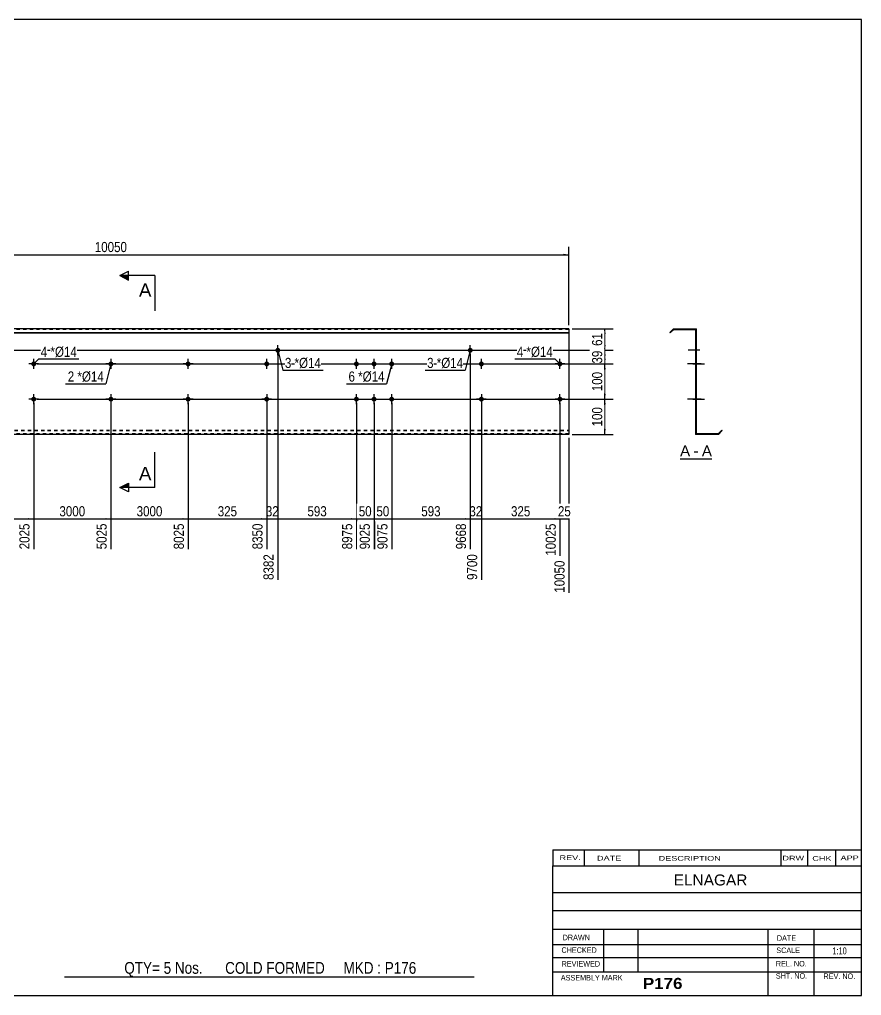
# Model space of a CAD drawing. Header units: millimetres. Extents: x -60 to 343, y -174 to 103.
# Drawn here: x 104 to 342.8, y -174.2 to 102.8 of the extents above; entities that cross this region are included whole.
import ezdxf

# ---------------------------------------------------------------- set-up
doc = ezdxf.new("R2010")
doc.units = ezdxf.units.MM
doc.linetypes.add('DXK_LINE_DOT1', pattern=[1.8814, 0.9407, -0.9407])
doc.styles.add('Arial', font='ARIAL.TTF', dxfattribs={"height": 0.2})
doc.styles.add('Arial Bold', font='ARIALBD.TTF', dxfattribs={"height": 0.2})
doc.styles.add('Arial Narrow', font='ARIALN.TTF', dxfattribs={"height": 0.2})

# ---------------------------------------------------------------- blocks, each defined once
blk = doc.blocks.new('Unknown-629086263-2025')
at = {"color": 5, "linetype": 'Continuous'}
for p, q in [((342.8, 102.75), (-57.2, 102.75)), ((342.8, -174.25), (342.8, 102.75)), ((-57.2, -174.25), (342.8, -174.25))]:
    blk.add_line(p, q, dxfattribs=at)
blk = doc.blocks.new('Unknown-629086263-12 - 1244')
at = {"color": 7, "linetype": 'Continuous'}
blk.add_line((291.35, -21.95), (300.38, -21.95), dxfattribs=at)
at = {"color": 0, "linetype": 'Continuous'}
blk.add_wipeout([(294.19, -21.2), (294.19, -18), (291.35, -18), (291.35, -21.2)], dxfattribs=at)
blk.add_wipeout([(296.57, -21.2), (296.57, -18), (295.15, -18), (295.15, -21.2)], dxfattribs=at)
at = {"color": 96, "linetype": 'Continuous', "style": 'Arial'}
blk.add_text('A', height=3.06, dxfattribs=at).set_placement((291.35, -21.2))
at = {"color": 0, "linetype": 'Continuous'}
blk.add_wipeout([(300.38, -21.2), (300.38, -18), (297.53, -18), (297.53, -21.2)], dxfattribs=at)
at = {"color": 96, "linetype": 'Continuous', "style": 'Arial'}
for s, p in [('A', (297.53, -21.2)), ('-', (295.15, -21.2))]:
    blk.add_text(s, height=3.06, dxfattribs=at).set_placement(p)
blk = doc.blocks.new('Bolt-629086263-1223 - 1203')
at = {"linetype": 'Continuous'}
blk.add_hatch(color=3, dxfattribs=at).paths.add_polyline_path([(176.53, 8.88, -1), (177.93, 8.88, -1)])
at = {"color": 3, "linetype": 'Continuous'}
for p, q in [((175.83, 8.88), (178.63, 8.88)), ((177.23, 7.48), (177.23, 10.28))]:
    blk.add_line(p, q, dxfattribs=at)
blk = doc.blocks.new('Part-629086263-1218 - 1203')
at = {"color": 2, "linetype": 'Continuous'}
for p, q in [((119.08, 15), (96.89, 15)), ((96.89, 13.94), (119.08, 13.94)), ((140.58, 15), (119.18, 15)), ((119.18, 13.94), (140.58, 13.94)), ((162.88, 15), (140.68, 15)), ((140.68, 13.94), (162.88, 13.94)), ((188.33, 15), (162.98, 15)), ((162.98, 13.94), (188.33, 13.94)), ((220.62, 15), (188.43, 15)), ((188.43, 13.94), (220.62, 13.94)), ((246.07, 15), (220.72, 15)), ((220.72, 13.94), (246.07, 13.94)), ((259.77, 15), (246.17, 15)), ((246.17, 13.94), (259.77, 13.94)), ((259.77, 15), (259.77, 13.94)), ((259.77, 13.94), (259.77, -15)), ((96.89, 13.8), (119.08, 13.8)), ((119.18, 13.8), (140.58, 13.8)), ((140.68, 13.8), (162.88, 13.8)), ((162.98, 13.8), (188.33, 13.8)), ((188.43, 13.8), (220.62, 13.8)), ((220.72, 13.8), (246.07, 13.8)), ((246.17, 13.8), (259.77, 13.8)), ((119.08, -15), (96.89, -15)), ((140.58, -15), (119.18, -15)), ((162.88, -15), (140.68, -15)), ((188.33, -15), (162.98, -15)), ((220.62, -15), (188.43, -15)), ((246.07, -15), (220.72, -15)), ((259.77, -15), (246.17, -15))]:
    blk.add_line(p, q, dxfattribs=at)
at = {"color": 7, "linetype": 'DXK_LINE_DOT1'}
for p, q in [((119.08, 14.8), (96.89, 14.8)), ((140.58, 14.8), (119.18, 14.8)), ((162.88, 14.8), (140.68, 14.8)), ((188.33, 14.8), (162.98, 14.8)), ((220.62, 14.8), (188.43, 14.8)), ((246.07, 14.8), (220.72, 14.8)), ((259.77, 14.8), (246.17, 14.8)), ((96.89, -13.8), (119.08, -13.8)), ((119.18, -13.8), (140.58, -13.8)), ((140.68, -13.8), (162.88, -13.8)), ((162.98, -13.8), (188.33, -13.8)), ((188.43, -13.8), (220.62, -13.8)), ((220.72, -13.8), (246.07, -13.8)), ((246.17, -13.8), (259.77, -13.8)), ((96.89, -13.94), (119.08, -13.94)), ((119.08, -14.8), (96.89, -14.8)), ((119.18, -13.94), (140.58, -13.94)), ((140.58, -14.8), (119.18, -14.8)), ((140.68, -13.94), (162.88, -13.94)), ((162.88, -14.8), (140.68, -14.8)), ((162.98, -13.94), (188.33, -13.94)), ((188.33, -14.8), (162.98, -14.8)), ((188.43, -13.94), (220.62, -13.94)), ((220.62, -14.8), (188.43, -14.8)), ((220.72, -13.94), (246.07, -13.94)), ((246.07, -14.8), (220.72, -14.8)), ((246.17, -13.94), (259.77, -13.94)), ((259.77, -14.8), (246.17, -14.8))]:
    blk.add_line(p, q, dxfattribs=at)
blk = doc.blocks.new('Bolt-629086263-1219 - 1203')
at = {"linetype": 'Continuous'}
for points in [[(198.83, 5, -1), (200.23, 5, -1)], [(203.83, 5, -1), (205.23, 5, -1)], [(208.83, 5, -1), (210.23, 5, -1)], [(198.83, -5, -1), (200.23, -5, -1)], [(203.83, -5, -1), (205.23, -5, -1)], [(208.83, -5, -1), (210.23, -5, -1)]]:
    blk.add_hatch(color=3, dxfattribs=at).paths.add_polyline_path(points)
at = {"color": 3, "linetype": 'Continuous'}
for p, q in [((199.53, 3.6), (199.53, 6.4)), ((204.53, 3.6), (204.53, 6.4)), ((209.53, 3.6), (209.53, 6.4)), ((198.13, 5), (200.93, 5)), ((203.13, 5), (205.93, 5)), ((208.13, 5), (210.93, 5)), ((198.13, -5), (200.93, -5)), ((199.53, -6.4), (199.53, -3.6)), ((203.13, -5), (205.93, -5)), ((204.53, -6.4), (204.53, -3.6)), ((208.13, -5), (210.93, -5)), ((209.53, -6.4), (209.53, -3.6))]:
    blk.add_line(p, q, dxfattribs=at)
blk = doc.blocks.new('Bolt-629086263-1220 - 1203')
at = {"linetype": 'Continuous'}
blk.add_hatch(color=3, dxfattribs=at).paths.add_polyline_path([(174.78, -5, -1), (173.38, -5, -1)])
at = {"color": 3, "linetype": 'Continuous'}
for p, q in [((175.48, -5), (172.68, -5)), ((174.08, -3.6), (174.08, -6.4))]:
    blk.add_line(p, q, dxfattribs=at)
blk = doc.blocks.new('Bolt-629086263-1221 - 1203')
at = {"linetype": 'Continuous'}
blk.add_hatch(color=3, dxfattribs=at).paths.add_polyline_path([(173.38, 5, -1), (174.78, 5, -1)])
at = {"color": 3, "linetype": 'Continuous'}
for p, q in [((174.08, 3.6), (174.08, 6.4)), ((172.68, 5), (175.48, 5))]:
    blk.add_line(p, q, dxfattribs=at)
blk = doc.blocks.new('Bolt-629086263-1222 - 1203')
at = {"linetype": 'Continuous'}
blk.add_hatch(color=3, dxfattribs=at).paths.add_polyline_path([(231.12, 8.88, -1), (232.52, 8.88, -1)])
at = {"color": 3, "linetype": 'Continuous'}
for p, q in [((230.42, 8.88), (233.22, 8.88)), ((231.82, 7.48), (231.82, 10.28))]:
    blk.add_line(p, q, dxfattribs=at)
blk = doc.blocks.new('Bolt-629086263-1229 - 1203')
at = {"linetype": 'Continuous'}
for points in [[(130.58, 5, -1), (129.18, 5, -1)], [(130.58, -5, -1), (129.18, -5, -1)]]:
    blk.add_hatch(color=3, dxfattribs=at).paths.add_polyline_path(points)
at = {"color": 3, "linetype": 'Continuous'}
for p, q in [((129.88, 6.4), (129.88, 3.6)), ((131.28, 5), (128.48, 5)), ((131.28, -5), (128.48, -5)), ((129.88, -3.6), (129.88, -6.4))]:
    blk.add_line(p, q, dxfattribs=at)
blk = doc.blocks.new('Bolt-629086263-1232 - 1203')
at = {"linetype": 'Continuous'}
for points in [[(1.8, 5, -1), (3.2, 5, -1)], [(107.29, 5, -1), (108.69, 5, -1)]]:
    blk.add_hatch(color=3, dxfattribs=at).paths.add_polyline_path(points)
at = {"color": 3, "linetype": 'Continuous'}
for p, q in [((2.5, 3.6), (2.5, 6.4)), ((107.99, 3.6), (107.99, 6.4)), ((3.9, 5), (1.1, 5)), ((109.39, 5), (106.59, 5))]:
    blk.add_line(p, q, dxfattribs=at)
blk = doc.blocks.new('Bolt-629086263-1233 - 1203')
at = {"linetype": 'Continuous'}
for points in [[(1.8, -5, -1), (3.2, -5, -1)], [(107.29, -5, -1), (108.69, -5, -1)]]:
    blk.add_hatch(color=3, dxfattribs=at).paths.add_polyline_path(points)
at = {"color": 3, "linetype": 'Continuous'}
for p, q in [((3.9, -5), (1.1, -5)), ((2.5, -6.4), (2.5, -3.6)), ((109.39, -5), (106.59, -5)), ((107.99, -6.4), (107.99, -3.6))]:
    blk.add_line(p, q, dxfattribs=at)
blk = doc.blocks.new('Bolt-629086263-1234 - 1203')
at = {"linetype": 'Continuous'}
blk.add_hatch(color=3, dxfattribs=at).paths.add_polyline_path([(234.28, 5, -1), (235.68, 5, -1)])
at = {"color": 3, "linetype": 'Continuous'}
for p, q in [((234.98, 3.6), (234.98, 6.4)), ((233.58, 5), (236.38, 5))]:
    blk.add_line(p, q, dxfattribs=at)
blk = doc.blocks.new('Bolt-629086263-1235 - 1203')
at = {"linetype": 'Continuous'}
blk.add_hatch(color=3, dxfattribs=at).paths.add_polyline_path([(235.68, -5, -1), (234.28, -5, -1)])
at = {"color": 3, "linetype": 'Continuous'}
for p, q in [((236.38, -5), (233.58, -5)), ((234.98, -3.6), (234.98, -6.4))]:
    blk.add_line(p, q, dxfattribs=at)
blk = doc.blocks.new('Bolt-629086263-1236 - 1203')
at = {"linetype": 'Continuous'}
for points in [[(151.08, 5, -1), (152.48, 5, -1)], [(256.57, 5, -1), (257.97, 5, -1)]]:
    blk.add_hatch(color=3, dxfattribs=at).paths.add_polyline_path(points)
at = {"color": 3, "linetype": 'Continuous'}
for p, q in [((151.78, 3.6), (151.78, 6.4)), ((257.27, 3.6), (257.27, 6.4)), ((153.18, 5), (150.38, 5)), ((258.67, 5), (255.87, 5))]:
    blk.add_line(p, q, dxfattribs=at)
blk = doc.blocks.new('Bolt-629086263-1237 - 1203')
at = {"linetype": 'Continuous'}
for points in [[(151.08, -5, -1), (152.48, -5, -1)], [(256.57, -5, -1), (257.97, -5, -1)]]:
    blk.add_hatch(color=3, dxfattribs=at).paths.add_polyline_path(points)
at = {"color": 3, "linetype": 'Continuous'}
for p, q in [((153.18, -5), (150.38, -5)), ((151.78, -6.4), (151.78, -3.6)), ((258.67, -5), (255.87, -5)), ((257.27, -6.4), (257.27, -3.6))]:
    blk.add_line(p, q, dxfattribs=at)
blk = doc.blocks.new('Bolt-629086263-1248 - 1244')
at = {"linetype": 'Continuous'}
blk.add_hatch(color=3, dxfattribs=at).paths.add_polyline_path([(295.96, -5.7), (295.96, -4.3), (295.76, -4.3), (295.76, -5.7)])
at = {"color": 3, "linetype": 'Continuous'}
for p, q in [((296.79, -5), (295.74, -5)), ((295.96, -4.3), (295.76, -4.3)), ((295.96, -5.7), (295.76, -5.7))]:
    blk.add_line(p, q, dxfattribs=at)
blk = doc.blocks.new('Bolt-629086263-1264 - 1244')
at = {"linetype": 'Continuous'}
blk.add_hatch(color=3, dxfattribs=at).paths.add_polyline_path([(295.76, 5.7), (295.76, 4.3), (295.96, 4.3), (295.96, 5.7)])
blk.add_hatch(color=3, dxfattribs=at).paths.add_polyline_path([(295.76, 5.7), (295.76, 4.3), (295.96, 4.3), (295.96, 5.7)])
at = {"color": 3, "linetype": 'Continuous'}
for p, q in [((295.76, 5.7), (295.96, 5.7)), ((295.76, 5.7), (295.96, 5.7)), ((294.94, 5), (298.24, 5)), ((294.94, 5), (298.24, 5)), ((295.76, 4.3), (295.96, 4.3)), ((295.76, 4.3), (295.96, 4.3))]:
    blk.add_line(p, q, dxfattribs=at)
blk = doc.blocks.new('Part-629086263-1246 - 1244')
at = {"color": 2, "linetype": 'Continuous'}
for p, q in [((289.46, 15), (288.4, 13.94)), ((288.4, 13.94), (288.54, 13.8)), ((288.54, 13.8), (289.54, 14.8)), ((289.46, 15), (295.96, 15)), ((289.54, 14.8), (295.76, 14.8)), ((295.76, 14.8), (295.76, -15)), ((295.96, -14.8), (295.96, 15)), ((303.18, -13.8), (302.18, -14.8)), ((303.32, -13.94), (303.18, -13.8)), ((302.26, -15), (295.76, -15)), ((302.18, -14.8), (295.96, -14.8)), ((302.26, -15), (303.32, -13.94))]:
    blk.add_line(p, q, dxfattribs=at)
blk = doc.blocks.new('Bolt-629086263-1247 - 1244')
at = {"linetype": 'Continuous'}
for points in [[(295.76, 5.7), (295.76, 4.3), (295.96, 4.3), (295.96, 5.7)], [(295.76, 5.7), (295.76, 4.3), (295.96, 4.3), (295.96, 5.7)], [(295.76, 5.7), (295.76, 4.3), (295.96, 4.3), (295.96, 5.7)], [(295.76, -4.3), (295.76, -5.7), (295.96, -5.7), (295.96, -4.3)], [(295.76, -4.3), (295.76, -5.7), (295.96, -5.7), (295.96, -4.3)], [(295.76, -4.3), (295.76, -5.7), (295.96, -5.7), (295.96, -4.3)]]:
    blk.add_hatch(color=3, dxfattribs=at).paths.add_polyline_path(points)
at = {"color": 3, "linetype": 'Continuous'}
for p, q in [((295.96, 5.7), (295.76, 5.7)), ((295.96, 5.7), (295.76, 5.7)), ((295.96, 5.7), (295.76, 5.7)), ((297.29, 5), (293.49, 5)), ((297.29, 5), (293.49, 5)), ((297.29, 5), (293.49, 5)), ((295.96, 4.3), (295.76, 4.3)), ((295.96, 4.3), (295.76, 4.3)), ((295.96, 4.3), (295.76, 4.3)), ((297.29, -5), (293.49, -5)), ((297.29, -5), (293.49, -5)), ((297.29, -5), (293.49, -5)), ((295.96, -4.3), (295.76, -4.3)), ((295.96, -4.3), (295.76, -4.3)), ((295.96, -4.3), (295.76, -4.3)), ((295.96, -5.7), (295.76, -5.7)), ((295.96, -5.7), (295.76, -5.7)), ((295.96, -5.7), (295.76, -5.7))]:
    blk.add_line(p, q, dxfattribs=at)
blk = doc.blocks.new('Bolt-629086263-1249 - 1244')
at = {"linetype": 'Continuous'}
blk.add_hatch(color=3, dxfattribs=at).paths.add_polyline_path([(295.76, 5.7), (295.76, 4.3), (295.96, 4.3), (295.96, 5.7)])
at = {"color": 3, "linetype": 'Continuous'}
for p, q in [((295.96, 5.7), (295.76, 5.7)), ((296.94, 5), (293.64, 5)), ((295.96, 4.3), (295.76, 4.3))]:
    blk.add_line(p, q, dxfattribs=at)
blk = doc.blocks.new('Bolt-629086263-1250 - 1244')
at = {"linetype": 'Continuous'}
blk.add_hatch(color=3, dxfattribs=at).paths.add_polyline_path([(295.76, 9.58), (295.76, 8.18), (295.96, 8.18), (295.96, 9.58)])
at = {"color": 3, "linetype": 'Continuous'}
for p, q in [((296.94, 8.88), (293.64, 8.88)), ((295.96, 9.58), (295.76, 9.58)), ((295.96, 8.18), (295.76, 8.18))]:
    blk.add_line(p, q, dxfattribs=at)
blk = doc.blocks.new('Bolt-629086263-1251 - 1244')
at = {"linetype": 'Continuous'}
blk.add_hatch(color=3, dxfattribs=at).paths.add_polyline_path([(295.76, 9.58), (295.76, 8.18), (295.96, 8.18), (295.96, 9.58)])
at = {"color": 3, "linetype": 'Continuous'}
for p, q in [((296.94, 8.88), (293.64, 8.88)), ((295.96, 9.58), (295.76, 9.58)), ((295.96, 8.18), (295.76, 8.18))]:
    blk.add_line(p, q, dxfattribs=at)
blk = doc.blocks.new('Bolt-629086263-1252 - 1244')
at = {"linetype": 'Continuous'}
for points in [[(295.76, 5.7), (295.76, 4.3), (295.96, 4.3), (295.96, 5.7)], [(295.76, 5.7), (295.76, 4.3), (295.96, 4.3), (295.96, 5.7)], [(295.76, 5.7), (295.76, 4.3), (295.96, 4.3), (295.96, 5.7)], [(295.76, -4.3), (295.76, -5.7), (295.96, -5.7), (295.96, -4.3)], [(295.76, -4.3), (295.76, -5.7), (295.96, -5.7), (295.96, -4.3)], [(295.76, -4.3), (295.76, -5.7), (295.96, -5.7), (295.96, -4.3)]]:
    blk.add_hatch(color=3, dxfattribs=at).paths.add_polyline_path(points)
at = {"color": 3, "linetype": 'Continuous'}
for p, q in [((295.96, 5.7), (295.76, 5.7)), ((295.96, 5.7), (295.76, 5.7)), ((295.96, 5.7), (295.76, 5.7)), ((297.26, 5), (293.46, 5)), ((297.26, 5), (293.46, 5)), ((297.26, 5), (293.46, 5)), ((295.96, 4.3), (295.76, 4.3)), ((295.96, 4.3), (295.76, 4.3)), ((295.96, 4.3), (295.76, 4.3)), ((297.26, -5), (293.46, -5)), ((297.26, -5), (293.46, -5)), ((297.26, -5), (293.46, -5)), ((295.96, -4.3), (295.76, -4.3)), ((295.96, -4.3), (295.76, -4.3)), ((295.96, -4.3), (295.76, -4.3)), ((295.96, -5.7), (295.76, -5.7)), ((295.96, -5.7), (295.76, -5.7)), ((295.96, -5.7), (295.76, -5.7))]:
    blk.add_line(p, q, dxfattribs=at)
blk = doc.blocks.new('Bolt-629086263-1253 - 1244')
at = {"linetype": 'Continuous'}
blk.add_hatch(color=3, dxfattribs=at).paths.add_polyline_path([(295.96, -5.7), (295.96, -4.3), (295.76, -4.3), (295.76, -5.7)])
at = {"color": 3, "linetype": 'Continuous'}
for p, q in [((295.96, -4.3), (295.76, -4.3)), ((296.76, -5), (295.76, -5)), ((295.96, -5.7), (295.76, -5.7))]:
    blk.add_line(p, q, dxfattribs=at)
blk = doc.blocks.new('Bolt-629086263-1254 - 1244')
at = {"linetype": 'Continuous'}
blk.add_hatch(color=3, dxfattribs=at).paths.add_polyline_path([(295.76, 5.7), (295.76, 4.3), (295.96, 4.3), (295.96, 5.7)])
at = {"color": 3, "linetype": 'Continuous'}
for p, q in [((295.96, 5.7), (295.76, 5.7)), ((296.91, 5), (293.61, 5)), ((295.96, 4.3), (295.76, 4.3))]:
    blk.add_line(p, q, dxfattribs=at)
blk = doc.blocks.new('Bolt-629086263-1255 - 1244')
at = {"linetype": 'Continuous'}
blk.add_hatch(color=3, dxfattribs=at).paths.add_polyline_path([(295.76, 9.58), (295.76, 8.18), (295.96, 8.18), (295.96, 9.58)])
at = {"color": 3, "linetype": 'Continuous'}
for p, q in [((296.91, 8.88), (293.61, 8.88)), ((295.96, 9.58), (295.76, 9.58)), ((295.96, 8.18), (295.76, 8.18))]:
    blk.add_line(p, q, dxfattribs=at)
blk = doc.blocks.new('Bolt-629086263-1256 - 1244')
at = {"linetype": 'Continuous'}
blk.add_hatch(color=3, dxfattribs=at).paths.add_polyline_path([(295.76, 9.58), (295.76, 8.18), (295.96, 8.18), (295.96, 9.58)])
at = {"color": 3, "linetype": 'Continuous'}
for p, q in [((296.91, 8.88), (293.61, 8.88)), ((295.96, 9.58), (295.76, 9.58)), ((295.96, 8.18), (295.76, 8.18))]:
    blk.add_line(p, q, dxfattribs=at)
blk = doc.blocks.new('Bolt-629086263-1257 - 1244')
at = {"linetype": 'Continuous'}
for points in [[(295.96, 4.3), (295.96, 5.7), (295.76, 5.7), (295.76, 4.3)], [(295.96, -5.7), (295.96, -4.3), (295.76, -4.3), (295.76, -5.7)]]:
    blk.add_hatch(color=3, dxfattribs=at).paths.add_polyline_path(points)
at = {"color": 3, "linetype": 'Continuous'}
for p, q in [((295.96, 5.7), (295.76, 5.7)), ((295.96, 5), (293.76, 5)), ((295.96, 4.3), (295.76, 4.3)), ((295.96, -5), (293.76, -5)), ((295.96, -4.3), (295.76, -4.3)), ((295.96, -5.7), (295.76, -5.7))]:
    blk.add_line(p, q, dxfattribs=at)
blk = doc.blocks.new('Bolt-629086263-1258 - 1244')
at = {"linetype": 'Continuous'}
blk.add_hatch(color=3, dxfattribs=at).paths.add_polyline_path([(295.76, 5.7), (295.76, 4.3), (295.96, 4.3), (295.96, 5.7)])
at = {"color": 3, "linetype": 'Continuous'}
for p, q in [((295.96, 5.7), (295.76, 5.7)), ((296.91, 5), (293.61, 5)), ((295.96, 4.3), (295.76, 4.3))]:
    blk.add_line(p, q, dxfattribs=at)
blk = doc.blocks.new('Bolt-629086263-1259 - 1244')
at = {"linetype": 'Continuous'}
blk.add_hatch(color=3, dxfattribs=at).paths.add_polyline_path([(295.96, -5.7), (295.96, -4.3), (295.76, -4.3), (295.76, -5.7)])
at = {"color": 3, "linetype": 'Continuous'}
for p, q in [((295.96, -4.3), (295.76, -4.3)), ((296.76, -5), (295.76, -5)), ((295.96, -5.7), (295.76, -5.7))]:
    blk.add_line(p, q, dxfattribs=at)
blk = doc.blocks.new('Bolt-629086263-1260 - 1244')
at = {"linetype": 'Continuous'}
blk.add_hatch(color=3, dxfattribs=at).paths.add_polyline_path([(295.76, 5.7), (295.76, 4.3), (295.96, 4.3), (295.96, 5.7)])
blk.add_hatch(color=3, dxfattribs=at).paths.add_polyline_path([(295.76, 5.7), (295.76, 4.3), (295.96, 4.3), (295.96, 5.7)])
at = {"color": 3, "linetype": 'Continuous'}
for p, q in [((295.76, 5.7), (295.96, 5.7)), ((295.76, 5.7), (295.96, 5.7)), ((294.96, 5), (298.26, 5)), ((294.96, 5), (298.26, 5)), ((295.76, 4.3), (295.96, 4.3)), ((295.76, 4.3), (295.96, 4.3))]:
    blk.add_line(p, q, dxfattribs=at)
blk = doc.blocks.new('Bolt-629086263-1261 - 1244')
at = {"linetype": 'Continuous'}
blk.add_hatch(color=3, dxfattribs=at).paths.add_polyline_path([(295.76, -4.3), (295.76, -5.7), (295.96, -5.7), (295.96, -4.3)])
blk.add_hatch(color=3, dxfattribs=at).paths.add_polyline_path([(295.76, -4.3), (295.76, -5.7), (295.96, -5.7), (295.96, -4.3)])
at = {"color": 3, "linetype": 'Continuous'}
for p, q in [((294.96, -5), (298.26, -5)), ((294.96, -5), (298.26, -5)), ((295.76, -4.3), (295.96, -4.3)), ((295.76, -4.3), (295.96, -4.3)), ((295.76, -5.7), (295.96, -5.7)), ((295.76, -5.7), (295.96, -5.7))]:
    blk.add_line(p, q, dxfattribs=at)
blk = doc.blocks.new('Bolt-629086263-1262 - 1244')
at = {"linetype": 'Continuous'}
blk.add_hatch(color=3, dxfattribs=at).paths.add_polyline_path([(295.76, 5.7), (295.76, 4.3), (295.96, 4.3), (295.96, 5.7)])
at = {"color": 3, "linetype": 'Continuous'}
for p, q in [((295.96, 5.7), (295.76, 5.7)), ((296.94, 5), (293.64, 5)), ((295.96, 4.3), (295.76, 4.3))]:
    blk.add_line(p, q, dxfattribs=at)
blk = doc.blocks.new('Bolt-629086263-1263 - 1244')
at = {"linetype": 'Continuous'}
blk.add_hatch(color=3, dxfattribs=at).paths.add_polyline_path([(295.96, -5.7), (295.96, -4.3), (295.76, -4.3), (295.76, -5.7)])
at = {"color": 3, "linetype": 'Continuous'}
for p, q in [((296.79, -5), (295.74, -5)), ((295.96, -4.3), (295.76, -4.3)), ((295.96, -5.7), (295.76, -5.7))]:
    blk.add_line(p, q, dxfattribs=at)
blk = doc.blocks.new('Bolt-629086263-1265 - 1244')
at = {"linetype": 'Continuous'}
blk.add_hatch(color=3, dxfattribs=at).paths.add_polyline_path([(295.76, -4.3), (295.76, -5.7), (295.96, -5.7), (295.96, -4.3)])
blk.add_hatch(color=3, dxfattribs=at).paths.add_polyline_path([(295.76, -4.3), (295.76, -5.7), (295.96, -5.7), (295.96, -4.3)])
at = {"color": 3, "linetype": 'Continuous'}
for p, q in [((294.94, -5), (298.24, -5)), ((294.94, -5), (298.24, -5)), ((295.76, -4.3), (295.96, -4.3)), ((295.76, -4.3), (295.96, -4.3)), ((295.76, -5.7), (295.96, -5.7)), ((295.76, -5.7), (295.96, -5.7))]:
    blk.add_line(p, q, dxfattribs=at)
blk = doc.blocks.new('StraightDimension-629086263-1289 - 1203')
at = {"linetype": 'Continuous'}
blk.add_hatch(color=7, dxfattribs=at).paths.add_polyline_path([(175.73, -38.75), (177.23, -39), (175.73, -39.25)])
at = {"color": 7, "linetype": 'Continuous'}
for p, q in [((177.23, 7.88), (177.23, -56.31)), ((174.08, -6), (174.08, -47.61)), ((174.08, -39), (177.23, -39))]:
    blk.add_line(p, q, dxfattribs=at)
at = {"color": 0}
blk.add_wipeout([(178.08, -38.85), (178.08, -34.65), (173.23, -34.65), (173.23, -38.85)], dxfattribs=at)
at = {"color": 0, "linetype": 'Continuous'}
blk.add_wipeout([(176.63, -48.4), (172.43, -48.4), (172.43, -56.91), (176.63, -56.91)], dxfattribs=at)
at = {"color": 3, "style": 'Arial Narrow'}
blk.add_text('32', height=2.863, dxfattribs=at).set_placement((173.83, -38.25))
at = {"color": 3, "linetype": 'Continuous', "style": 'Arial Narrow'}
blk.add_text('8382', height=2.863, rotation=90.0002, dxfattribs=at).set_placement((176.03, -56.31))
blk = doc.blocks.new('StraightDimension-629086263-1284 - 1203')
at = {"linetype": 'Continuous'}
blk.add_hatch(color=7, dxfattribs=at).paths.add_polyline_path([(233.48, -38.75), (234.98, -39), (233.48, -39.25)])
at = {"color": 7, "linetype": 'Continuous'}
for p, q in [((231.82, 7.88), (231.82, -47.61)), ((234.98, -6), (234.98, -56.31)), ((231.82, -39), (234.98, -39))]:
    blk.add_line(p, q, dxfattribs=at)
at = {"color": 0}
blk.add_wipeout([(235.83, -38.85), (235.83, -34.65), (230.97, -34.65), (230.97, -38.85)], dxfattribs=at)
at = {"color": 0, "linetype": 'Continuous'}
blk.add_wipeout([(234.38, -48.4), (230.18, -48.4), (230.18, -56.91), (234.38, -56.91)], dxfattribs=at)
at = {"color": 3, "style": 'Arial Narrow'}
blk.add_text('32', height=2.863, dxfattribs=at).set_placement((231.57, -38.25))
at = {"color": 3, "linetype": 'Continuous', "style": 'Arial Narrow'}
blk.add_text('9700', height=2.863, rotation=90.0002, dxfattribs=at).set_placement((233.78, -56.31))
blk = doc.blocks.new('StraightDimension-629086263-1283 - 1203')
at = {"linetype": 'Continuous'}
blk.add_hatch(color=7, dxfattribs=at).paths.add_polyline_path([(255.77, -38.75), (257.27, -39), (255.77, -39.25)])
at = {"color": 7, "linetype": 'Continuous'}
for p, q in [((234.98, -6), (234.98, -56.31)), ((257.27, -6), (257.27, -49.44)), ((234.98, -39), (257.27, -39))]:
    blk.add_line(p, q, dxfattribs=at)
at = {"color": 0}
blk.add_wipeout([(249.46, -38.85), (249.46, -34.65), (242.78, -34.65), (242.78, -38.85)], dxfattribs=at)
at = {"color": 0, "linetype": 'Continuous'}
blk.add_wipeout([(256.67, -39.7), (252.47, -39.7), (252.47, -50.04), (256.67, -50.04)], dxfattribs=at)
at = {"color": 3, "style": 'Arial Narrow'}
blk.add_text('325', height=2.863, dxfattribs=at).set_placement((243.38, -38.25))
at = {"color": 3, "linetype": 'Continuous', "style": 'Arial Narrow'}
blk.add_text('10025', height=2.863, rotation=90.0002, dxfattribs=at).set_placement((256.07, -49.44))
blk = doc.blocks.new('StraightDimension-629086263-1293 - 1203')
at = {"linetype": 'Continuous'}
blk.add_hatch(color=7, dxfattribs=at).paths.add_polyline_path([(106.49, -38.75), (107.99, -39), (106.49, -39.25)])
at = {"color": 7, "linetype": 'Continuous'}
for p, q in [((85.69, -6), (85.69, -56.31)), ((107.99, -6), (107.99, -47.61)), ((85.69, -39), (107.99, -39))]:
    blk.add_line(p, q, dxfattribs=at)
at = {"color": 0}
blk.add_wipeout([(100.18, -38.85), (100.18, -34.65), (93.5, -34.65), (93.5, -38.85)], dxfattribs=at)
at = {"color": 0, "linetype": 'Continuous'}
blk.add_wipeout([(107.39, -39.7), (103.19, -39.7), (103.19, -48.21), (107.39, -48.21)], dxfattribs=at)
at = {"color": 3, "style": 'Arial Narrow'}
blk.add_text('325', height=2.863, dxfattribs=at).set_placement((94.1, -38.25))
at = {"color": 3, "linetype": 'Continuous', "style": 'Arial Narrow'}
blk.add_text('2025', height=2.863, rotation=90.0002, dxfattribs=at).set_placement((106.79, -47.61))
blk = doc.blocks.new('StraightDimension-629086263-1282 - 1203')
at = {"linetype": 'Continuous'}
blk.add_hatch(color=7, dxfattribs=at).paths.add_polyline_path([(258.27, -38.75), (259.77, -39), (258.27, -39.25)])
at = {"color": 7, "linetype": 'Continuous'}
for p, q in [((257.27, -6), (257.27, -49.44)), ((259.77, -16), (259.77, -59.94)), ((257.27, -39), (259.77, -39))]:
    blk.add_line(p, q, dxfattribs=at)
at = {"color": 0}
blk.add_wipeout([(260.95, -38.85), (260.95, -34.65), (256.09, -34.65), (256.09, -38.85)], dxfattribs=at)
at = {"color": 0, "linetype": 'Continuous'}
blk.add_wipeout([(259.17, -50.2), (254.97, -50.2), (254.97, -60.54), (259.17, -60.54)], dxfattribs=at)
at = {"color": 3, "style": 'Arial Narrow'}
blk.add_text('25', height=2.863, dxfattribs=at).set_placement((256.69, -38.25))
at = {"color": 3, "linetype": 'Continuous', "style": 'Arial Narrow'}
blk.add_text('10050', height=2.863, rotation=90.0002, dxfattribs=at).set_placement((258.57, -59.94))
blk = doc.blocks.new('StraightDimension-629086263-1292 - 1203')
at = {"linetype": 'Continuous'}
blk.add_hatch(color=7, dxfattribs=at).paths.add_polyline_path([(128.38, -38.75), (129.88, -39), (128.38, -39.25)])
at = {"color": 7, "linetype": 'Continuous'}
for p, q in [((107.99, -6), (107.99, -47.61)), ((129.88, -6), (129.88, -47.61)), ((107.99, -39), (129.88, -39))]:
    blk.add_line(p, q, dxfattribs=at)
at = {"color": 0}
blk.add_wipeout([(123.19, -38.85), (123.19, -34.65), (114.68, -34.65), (114.68, -38.85)], dxfattribs=at)
at = {"color": 0, "linetype": 'Continuous'}
blk.add_wipeout([(129.28, -39.7), (125.08, -39.7), (125.08, -48.21), (129.28, -48.21)], dxfattribs=at)
at = {"color": 3, "style": 'Arial Narrow'}
blk.add_text('3000', height=2.863, dxfattribs=at).set_placement((115.28, -38.25))
at = {"color": 3, "linetype": 'Continuous', "style": 'Arial Narrow'}
blk.add_text('5025', height=2.863, rotation=90.0002, dxfattribs=at).set_placement((128.68, -47.61))
blk = doc.blocks.new('StraightDimension-629086263-1291 - 1203')
at = {"linetype": 'Continuous'}
blk.add_hatch(color=7, dxfattribs=at).paths.add_polyline_path([(150.28, -38.75), (151.78, -39), (150.28, -39.25)])
at = {"color": 7, "linetype": 'Continuous'}
for p, q in [((129.88, -6), (129.88, -47.61)), ((151.78, -6), (151.78, -47.61)), ((129.88, -39), (151.78, -39))]:
    blk.add_line(p, q, dxfattribs=at)
at = {"color": 0}
blk.add_wipeout([(145.09, -38.85), (145.09, -34.65), (136.58, -34.65), (136.58, -38.85)], dxfattribs=at)
at = {"color": 0, "linetype": 'Continuous'}
blk.add_wipeout([(151.18, -39.7), (146.98, -39.7), (146.98, -48.21), (151.18, -48.21)], dxfattribs=at)
at = {"color": 3, "style": 'Arial Narrow'}
blk.add_text('3000', height=2.863, dxfattribs=at).set_placement((137.18, -38.25))
at = {"color": 3, "linetype": 'Continuous', "style": 'Arial Narrow'}
blk.add_text('8025', height=2.863, rotation=90.0002, dxfattribs=at).set_placement((150.58, -47.61))
blk = doc.blocks.new('StraightDimension-629086263-1286 - 1203')
at = {"linetype": 'Continuous'}
blk.add_hatch(color=7, dxfattribs=at).paths.add_polyline_path([(208.03, -38.75), (209.53, -39), (208.03, -39.25)])
at = {"color": 7, "linetype": 'Continuous'}
for p, q in [((204.53, -6), (204.53, -47.61)), ((209.53, -6), (209.53, -47.61)), ((204.53, -39), (209.53, -39))]:
    blk.add_line(p, q, dxfattribs=at)
at = {"color": 0}
blk.add_wipeout([(209.45, -38.85), (209.45, -34.65), (204.6, -34.65), (204.6, -38.85)], dxfattribs=at)
at = {"color": 3, "style": 'Arial Narrow'}
blk.add_text('50', height=2.863, dxfattribs=at).set_placement((205.2, -38.25))
at = {"color": 0, "linetype": 'Continuous'}
blk.add_wipeout([(208.93, -39.7), (204.73, -39.7), (204.73, -48.21), (208.93, -48.21)], dxfattribs=at)
at = {"color": 3, "linetype": 'Continuous', "style": 'Arial Narrow'}
blk.add_text('9075', height=2.863, rotation=90.0002, dxfattribs=at).set_placement((208.33, -47.61))
blk = doc.blocks.new('StraightDimension-629086263-1290 - 1203')
at = {"linetype": 'Continuous'}
blk.add_hatch(color=7, dxfattribs=at).paths.add_polyline_path([(172.58, -38.75), (174.08, -39), (172.58, -39.25)])
at = {"color": 7, "linetype": 'Continuous'}
for p, q in [((151.78, -6), (151.78, -47.61)), ((174.08, -6), (174.08, -47.61)), ((151.78, -39), (174.08, -39))]:
    blk.add_line(p, q, dxfattribs=at)
at = {"color": 0}
blk.add_wipeout([(166.27, -38.85), (166.27, -34.65), (159.59, -34.65), (159.59, -38.85)], dxfattribs=at)
at = {"color": 0, "linetype": 'Continuous'}
blk.add_wipeout([(173.48, -39.7), (169.28, -39.7), (169.28, -48.21), (173.48, -48.21)], dxfattribs=at)
at = {"color": 3, "style": 'Arial Narrow'}
blk.add_text('325', height=2.863, dxfattribs=at).set_placement((160.19, -38.25))
at = {"color": 3, "linetype": 'Continuous', "style": 'Arial Narrow'}
blk.add_text('8350', height=2.863, rotation=90.0002, dxfattribs=at).set_placement((172.88, -47.61))
blk = doc.blocks.new('StraightDimension-629086263-1288 - 1203')
at = {"linetype": 'Continuous'}
blk.add_hatch(color=7, dxfattribs=at).paths.add_polyline_path([(198.03, -38.75), (199.53, -39), (198.03, -39.25)])
at = {"color": 7, "linetype": 'Continuous'}
for p, q in [((177.23, 7.88), (177.23, -56.31)), ((199.53, -6), (199.53, -47.61)), ((177.23, -39), (199.53, -39))]:
    blk.add_line(p, q, dxfattribs=at)
at = {"color": 0}
blk.add_wipeout([(191.72, -38.85), (191.72, -34.65), (185.04, -34.65), (185.04, -38.85)], dxfattribs=at)
at = {"color": 0, "linetype": 'Continuous'}
blk.add_wipeout([(198.93, -39.7), (194.73, -39.7), (194.73, -48.21), (198.93, -48.21)], dxfattribs=at)
at = {"color": 3, "style": 'Arial Narrow'}
blk.add_text('593', height=2.863, dxfattribs=at).set_placement((185.64, -38.25))
at = {"color": 3, "linetype": 'Continuous', "style": 'Arial Narrow'}
blk.add_text('8975', height=2.863, rotation=90.0002, dxfattribs=at).set_placement((198.33, -47.61))
blk = doc.blocks.new('StraightDimension-629086263-1413 - 1203')
at = {"linetype": 'Continuous'}
blk.add_hatch(color=7, dxfattribs=at).paths.add_polyline_path([(258.27, 36.25), (259.77, 36), (258.27, 35.75)])
at = {"color": 7, "linetype": 'Continuous'}
for p, q in [((259.77, 16), (259.77, 38.25)), ((0, 36), (259.77, 36))]:
    blk.add_line(p, q, dxfattribs=at)
at = {"color": 0}
blk.add_wipeout([(135.06, 36.15), (135.06, 40.35), (124.71, 40.35), (124.71, 36.15)], dxfattribs=at)
at = {"color": 3, "style": 'Arial Narrow'}
blk.add_text('10050', height=2.863, dxfattribs=at).set_placement((125.31, 36.75))
blk = doc.blocks.new('StraightDimension-629086263-1285 - 1203')
at = {"linetype": 'Continuous'}
blk.add_hatch(color=7, dxfattribs=at).paths.add_polyline_path([(230.32, -38.75), (231.82, -39), (230.32, -39.25)])
at = {"color": 7, "linetype": 'Continuous'}
for p, q in [((231.82, 7.88), (231.82, -47.61)), ((209.53, -6), (209.53, -47.61)), ((209.53, -39), (231.82, -39))]:
    blk.add_line(p, q, dxfattribs=at)
at = {"color": 0}
blk.add_wipeout([(224.01, -38.85), (224.01, -34.65), (217.33, -34.65), (217.33, -38.85)], dxfattribs=at)
at = {"color": 0, "linetype": 'Continuous'}
blk.add_wipeout([(231.22, -39.7), (227.02, -39.7), (227.02, -48.21), (231.22, -48.21)], dxfattribs=at)
at = {"color": 3, "style": 'Arial Narrow'}
blk.add_text('593', height=2.863, dxfattribs=at).set_placement((217.93, -38.25))
at = {"color": 3, "linetype": 'Continuous', "style": 'Arial Narrow'}
blk.add_text('9668', height=2.863, rotation=90.0002, dxfattribs=at).set_placement((230.62, -47.61))
blk = doc.blocks.new('StraightDimension-629086263-1287 - 1203')
at = {"linetype": 'Continuous'}
blk.add_hatch(color=7, dxfattribs=at).paths.add_polyline_path([(203.03, -38.75), (204.53, -39), (203.03, -39.25)])
at = {"color": 7, "linetype": 'Continuous'}
for p, q in [((199.53, -6), (199.53, -47.61)), ((204.53, -6), (204.53, -47.61)), ((199.53, -39), (204.53, -39))]:
    blk.add_line(p, q, dxfattribs=at)
at = {"color": 0}
blk.add_wipeout([(204.45, -38.85), (204.45, -34.65), (199.6, -34.65), (199.6, -38.85)], dxfattribs=at)
at = {"color": 3, "style": 'Arial Narrow'}
blk.add_text('50', height=2.863, dxfattribs=at).set_placement((200.2, -38.25))
at = {"color": 0, "linetype": 'Continuous'}
blk.add_wipeout([(203.93, -39.7), (199.73, -39.7), (199.73, -48.21), (203.93, -48.21)], dxfattribs=at)
at = {"color": 3, "linetype": 'Continuous', "style": 'Arial Narrow'}
blk.add_text('9025', height=2.863, rotation=90.0002, dxfattribs=at).set_placement((203.33, -47.61))
blk = doc.blocks.new('StraightDimension-629086263-1379 - 1203')
at = {"linetype": 'Continuous'}
for points in [[(269.75, 13.5), (270, 15), (270.25, 13.5)], [(270.25, 10.38), (270, 8.88), (269.75, 10.38)]]:
    blk.add_hatch(color=7, dxfattribs=at).paths.add_polyline_path(points)
at = {"color": 7, "linetype": 'Continuous'}
for p, q in [((260.77, 15), (272.4, 15)), ((270, 8.88), (270, 15)), ((83.54, 8.88), (272.4, 8.88))]:
    blk.add_line(p, q, dxfattribs=at)
at = {"color": 0}
blk.add_wipeout([(269.85, 14.37), (265.65, 14.37), (265.65, 9.51), (269.85, 9.51)], dxfattribs=at)
at = {"color": 3, "style": 'Arial Narrow'}
blk.add_text('61', height=2.863, rotation=90.0002, dxfattribs=at).set_placement((269.25, 10.11))
blk = doc.blocks.new('StraightDimension-629086263-1380 - 1203')
at = {"linetype": 'Continuous'}
for points in [[(269.75, 7.38), (270, 8.88), (270.25, 7.38)], [(270.25, 6.5), (270, 5), (269.75, 6.5)]]:
    blk.add_hatch(color=7, dxfattribs=at).paths.add_polyline_path(points)
at = {"color": 7, "linetype": 'Continuous'}
for p, q in [((83.54, 8.88), (272.4, 8.88)), ((270, 5), (270, 8.88)), ((108.99, 5), (272.4, 5))]:
    blk.add_line(p, q, dxfattribs=at)
at = {"color": 0}
blk.add_wipeout([(269.85, 9.37), (265.65, 9.37), (265.65, 4.51), (269.85, 4.51)], dxfattribs=at)
at = {"color": 3, "style": 'Arial Narrow'}
blk.add_text('39', height=2.863, rotation=90.0002, dxfattribs=at).set_placement((269.25, 5.11))
blk = doc.blocks.new('StraightDimension-629086263-1381 - 1203')
at = {"linetype": 'Continuous'}
for points in [[(269.75, 3.5), (270, 5), (270.25, 3.5)], [(270.25, -3.5), (270, -5), (269.75, -3.5)]]:
    blk.add_hatch(color=7, dxfattribs=at).paths.add_polyline_path(points)
at = {"color": 7, "linetype": 'Continuous'}
for p, q in [((108.99, 5), (272.4, 5)), ((270, -5), (270, 5)), ((108.99, -5), (272.4, -5))]:
    blk.add_line(p, q, dxfattribs=at)
at = {"color": 0}
blk.add_wipeout([(269.85, 3.34), (265.65, 3.34), (265.65, -3.34), (269.85, -3.34)], dxfattribs=at)
at = {"color": 3, "style": 'Arial Narrow'}
blk.add_text('100', height=2.863, rotation=90.0002, dxfattribs=at).set_placement((269.25, -2.74))
blk = doc.blocks.new('StraightDimension-629086263-1382 - 1203')
at = {"linetype": 'Continuous'}
for points in [[(269.75, -6.5), (270, -5), (270.25, -6.5)], [(270.25, -13.5), (270, -15), (269.75, -13.5)]]:
    blk.add_hatch(color=7, dxfattribs=at).paths.add_polyline_path(points)
at = {"color": 7, "linetype": 'Continuous'}
for p, q in [((108.99, -5), (272.4, -5)), ((270, -15), (270, -5)), ((260.77, -15), (272.4, -15))]:
    blk.add_line(p, q, dxfattribs=at)
at = {"color": 0}
blk.add_wipeout([(269.85, -6.66), (265.65, -6.66), (265.65, -13.34), (269.85, -13.34)], dxfattribs=at)
at = {"color": 3, "style": 'Arial Narrow'}
blk.add_text('100', height=2.863, rotation=90.0002, dxfattribs=at).set_placement((269.25, -12.74))
blk = doc.blocks.new('CBS_CALLOFF-629086263-2097')
at = {"color": 7, "linetype": 'Continuous'}
blk.add_line((116.68, -168.98), (232.91, -169), dxfattribs=at)
at = {"color": 3, "linetype": 'Continuous', "style": 'Arial Narrow'}
blk.add_text('QTY= 5 Nos.      COLD FORMED     MKD : P176', height=3.3405, dxfattribs=at).set_placement((133.68, -168.09))
blk = doc.blocks.new('CBS_NAME_BLOG-629086263-2098')
at = {"color": 7, "linetype": 'Continuous'}
for p, q in [((255.21, -137.5), (342.73, -137.5)), ((255.21, -174.21), (255.21, -137.5)), ((255.21, -145.04), (342.73, -145.04)), ((255.28, -150.09), (342.8, -150.09)), ((255.21, -155.46), (342.73, -155.46)), ((269.73, -167.57), (269.73, -155.47)), ((279.42, -167.54), (279.42, -155.47)), ((316.33, -174.21), (316.33, -155.48)), ((329.38, -174.21), (329.38, -155.47)), ((255.22, -159.76), (342.8, -159.74)), ((255.21, -163.51), (342.73, -163.51)), ((255.21, -167.55), (342.73, -167.55)), ((255.21, -174.25), (342.8, -174.25))]:
    blk.add_line(p, q, dxfattribs=at)
at = {"color": 3, "linetype": 'Continuous', "style": 'Arial'}
blk.add_text('ELNAGAR', height=3.133, dxfattribs=at).set_placement((289.53, -143.03))
at = {"color": 3, "linetype": 'Continuous'}
for s, height, style, width, p in [('DRAWN', 1.566, 'Arial', 0.9, (258.04, -158.57)), ('DATE', 1.566, 'Arial', 0.9, (318.8, -158.73)), ('CHECKED', 1.566, 'Arial', 0.9, (257.69, -162.14)), ('SCALE', 1.566, 'Arial', 0.9, (318.65, -162.21)), ('1:10', 1.957, 'Arial Narrow', 0.9, (334.54, -162.57)), ('REVIEWED', 1.566, 'Arial', 0.9, (257.73, -166.06)), ('REL. NO.', 1.566, 'Arial', 0.9, (318.51, -166.01)), ('ASSEMBLY MARK', 1.5663, 'Arial', 0.9, (257.51, -169.99)), ('SHT. NO.', 1.566, 'Arial', 0.9, (318.51, -169.48)), ('REV. NO.', 1.566, 'Arial', 0.9, (332.03, -169.57)), ('P176', 3.131, 'Arial Bold', 1.1, (280.79, -172.39))]:
    blk.add_text(s, height=height, dxfattribs=dict(at, style=style, width=width)).set_placement(p)
blk = doc.blocks.new('CBS_REVISION-629086263-2099')
at = {"color": 7, "linetype": 'Continuous'}
for p, q in [((255.29, -132.87), (342.79, -132.87)), ((255.29, -132.87), (255.29, -137.5)), ((264.09, -132.87), (264.09, -137.5)), ((279.68, -132.87), (279.68, -137.44)), ((319.94, -132.87), (319.94, -137.5)), ((327.48, -132.87), (327.48, -137.5)), ((335.43, -132.87), (335.43, -137.5)), ((255.29, -137.5), (342.79, -137.5))]:
    blk.add_line(p, q, dxfattribs=at)
at = {"color": 7, "style": 'Arial Narrow', "width": 1.7}
for s, height, p in [('REV.', 1.326, (257.15, -135.82)), ('DATE', 1.326, (267.78, -135.94)), ('DESCRIPTION', 1.3257, (285.26, -135.99)), ('DRW', 1.326, (320.37, -135.93)), ('CHK', 1.326, (328.86, -136.02)), ('APP', 1.326, (336.86, -135.87))]:
    blk.add_text(s, height=height, dxfattribs=at).set_placement(p)
blk = doc.blocks.new('SectionMark-629086263-1280 - 1203')
at = {"linetype": 'Continuous'}
for points in [[(134.88, 30.05), (134.88, 28.8), (132.38, 30.05)], [(134.88, -28.8), (134.88, -30.05), (132.38, -30.05)]]:
    blk.add_hatch(color=30, dxfattribs=at).paths.add_polyline_path(points)
at = {"color": 30, "linetype": 'Continuous'}
for p, q in [((132.38, 30.05), (134.88, 31.3)), ((134.88, 28.8), (134.88, 31.3)), ((142.38, 30.05), (132.38, 30.05)), ((132.38, 30.05), (134.88, 28.8)), ((132.38, -30.05), (134.88, -28.8)), ((142.38, -30.05), (132.38, -30.05)), ((134.88, -31.3), (132.38, -30.05)), ((134.88, -28.8), (134.88, -31.3))]:
    blk.add_line(p, q, dxfattribs=at)
at = {"color": 0, "linetype": 'Continuous'}
for points in [[(141.38, 24.05), (141.38, 28.05), (137.83, 28.05), (137.83, 24.05)], [(141.38, -28.05), (141.38, -24.05), (137.83, -24.05), (137.83, -28.05)]]:
    blk.add_wipeout(points, dxfattribs=at)
at = {"color": 30, "linetype": 'Continuous'}
for p, q in [((142.38, 30.05), (142.38, 20.05)), ((142.38, -30.05), (142.38, -20.05))]:
    blk.add_line(p, q, dxfattribs=at)
at = {"color": 96, "linetype": 'Continuous', "style": 'Arial'}
for p in [(137.83, 24.05), (137.83, -28.05)]:
    blk.add_text('A', height=3.82, dxfattribs=at).set_placement(p)
blk = doc.blocks.new('MarkSet-629086263-1428 - 1203')
at = {"color": 0}
blk.add_wipeout([(181.07, 3.86), (181.07, 6.86), (179.25, 6.86), (179.25, 3.86)], dxfattribs=at)
blk.add_wipeout([(181.07, 3.86), (181.07, 6.86), (179.25, 6.86), (179.25, 3.86)], dxfattribs=at)
at = {"color": 7, "linetype": 'Continuous'}
blk.add_line((177.23, 8.88), (178.65, 3.26), dxfattribs=at)
at = {"color": 0}
blk.add_wipeout([(183.25, 3.86), (183.25, 6.86), (181.97, 6.86), (181.97, 3.86)], dxfattribs=at)
blk.add_wipeout([(183.25, 3.86), (183.25, 6.86), (181.97, 6.86), (181.97, 3.86)], dxfattribs=at)
at = {"color": 3, "style": 'Arial Narrow'}
blk.add_text('3', height=2.86, dxfattribs=at).set_placement((179.25, 3.86))
at = {"color": 0}
blk.add_wipeout([(189.47, 3.86), (189.47, 6.86), (183.25, 6.86), (183.25, 3.86)], dxfattribs=at)
blk.add_wipeout([(189.47, 3.86), (189.47, 6.86), (183.25, 6.86), (183.25, 3.86)], dxfattribs=at)
at = {"color": 7, "linetype": 'Continuous'}
blk.add_line((178.65, 3.26), (190.07, 3.26), dxfattribs=at)
at = {"color": 3, "style": 'Arial Narrow'}
for s, height, p in [('*', 2.86, (181.97, 3.86)), ('Ø14', 2.863, (183.25, 3.86))]:
    blk.add_text(s, height=height, dxfattribs=at).set_placement(p)
blk = doc.blocks.new('MarkSet-629086263-1435 - 1203')
at = {"color": 0}
blk.add_wipeout([(221.41, 3.86), (221.41, 6.86), (219.59, 6.86), (219.59, 3.86)], dxfattribs=at)
blk.add_wipeout([(221.41, 3.86), (221.41, 6.86), (219.59, 6.86), (219.59, 3.86)], dxfattribs=at)
blk.add_wipeout([(223.59, 3.86), (223.59, 6.86), (222.31, 6.86), (222.31, 3.86)], dxfattribs=at)
blk.add_wipeout([(223.59, 3.86), (223.59, 6.86), (222.31, 6.86), (222.31, 3.86)], dxfattribs=at)
at = {"color": 3, "style": 'Arial Narrow'}
blk.add_text('3', height=2.86, dxfattribs=at).set_placement((219.59, 3.86))
at = {"color": 0}
blk.add_wipeout([(229.81, 3.86), (229.81, 6.86), (223.59, 6.86), (223.59, 3.86)], dxfattribs=at)
blk.add_wipeout([(229.81, 3.86), (229.81, 6.86), (223.59, 6.86), (223.59, 3.86)], dxfattribs=at)
at = {"color": 7, "linetype": 'Continuous'}
for p in [(231.82, 8.88), (218.99, 3.26)]:
    blk.add_line(p, (230.41, 3.26), dxfattribs=at)
at = {"color": 3, "style": 'Arial Narrow'}
for s, height, p in [('*', 2.86, (222.31, 3.86)), ('Ø14', 2.863, (223.59, 3.86))]:
    blk.add_text(s, height=height, dxfattribs=at).set_placement(p)
blk = doc.blocks.new('MarkSet-629086263-1455 - 1203')
at = {"color": 0}
blk.add_wipeout([(111.83, 7.01), (111.83, 10.01), (110, 10.01), (110, 7.01)], dxfattribs=at)
blk.add_wipeout([(111.83, 7.01), (111.83, 10.01), (110, 10.01), (110, 7.01)], dxfattribs=at)
at = {"color": 7, "linetype": 'Continuous'}
blk.add_line((107.99, 5), (109.4, 6.41), dxfattribs=at)
at = {"color": 0}
blk.add_wipeout([(114.01, 7.01), (114.01, 10.01), (112.73, 10.01), (112.73, 7.01)], dxfattribs=at)
blk.add_wipeout([(114.01, 7.01), (114.01, 10.01), (112.73, 10.01), (112.73, 7.01)], dxfattribs=at)
at = {"color": 3, "style": 'Arial Narrow'}
blk.add_text('4', height=2.86, dxfattribs=at).set_placement((110, 7.01))
at = {"color": 0}
blk.add_wipeout([(120.22, 7.01), (120.22, 10.01), (114.01, 10.01), (114.01, 7.01)], dxfattribs=at)
blk.add_wipeout([(120.22, 7.01), (120.22, 10.01), (114.01, 10.01), (114.01, 7.01)], dxfattribs=at)
at = {"color": 7, "linetype": 'Continuous'}
blk.add_line((109.4, 6.41), (120.82, 6.41), dxfattribs=at)
at = {"color": 3, "style": 'Arial Narrow'}
for s, height, p in [('*', 2.86, (112.73, 7.01)), ('Ø14', 2.863, (114.01, 7.01))]:
    blk.add_text(s, height=height, dxfattribs=at).set_placement(p)
blk = doc.blocks.new('MarkSet-629086263-1460 - 1203')
at = {"color": 0}
blk.add_wipeout([(246.86, 7.01), (246.86, 10.01), (245.04, 10.01), (245.04, 7.01)], dxfattribs=at)
blk.add_wipeout([(246.86, 7.01), (246.86, 10.01), (245.04, 10.01), (245.04, 7.01)], dxfattribs=at)
blk.add_wipeout([(249.04, 7.01), (249.04, 10.01), (247.76, 10.01), (247.76, 7.01)], dxfattribs=at)
blk.add_wipeout([(249.04, 7.01), (249.04, 10.01), (247.76, 10.01), (247.76, 7.01)], dxfattribs=at)
at = {"color": 3, "style": 'Arial Narrow'}
blk.add_text('4', height=2.86, dxfattribs=at).set_placement((245.04, 7.01))
at = {"color": 0}
blk.add_wipeout([(255.26, 7.01), (255.26, 10.01), (249.04, 10.01), (249.04, 7.01)], dxfattribs=at)
blk.add_wipeout([(255.26, 7.01), (255.26, 10.01), (249.04, 10.01), (249.04, 7.01)], dxfattribs=at)
at = {"color": 7, "linetype": 'Continuous'}
for p in [(244.44, 6.41), (257.27, 5)]:
    blk.add_line(p, (255.86, 6.41), dxfattribs=at)
at = {"color": 3, "style": 'Arial Narrow'}
for s, height, p in [('*', 2.86, (247.76, 7.01)), ('Ø14', 2.863, (249.04, 7.01))]:
    blk.add_text(s, height=height, dxfattribs=at).set_placement(p)
blk = doc.blocks.new('Mark-629086263-1463 - 1203')
at = {"color": 0}
blk.add_wipeout([(199.12, -0.01), (199.12, 2.99), (197.29, 2.99), (197.29, -0.01)], dxfattribs=at)
blk.add_wipeout([(199.12, -0.01), (199.12, 2.99), (197.29, 2.99), (197.29, -0.01)], dxfattribs=at)
blk.add_wipeout([(201.3, -0.01), (201.3, 2.99), (200.02, 2.99), (200.02, -0.01)], dxfattribs=at)
blk.add_wipeout([(201.3, -0.01), (201.3, 2.99), (200.02, 2.99), (200.02, -0.01)], dxfattribs=at)
at = {"color": 3, "style": 'Arial Narrow'}
blk.add_text('6', height=2.86, dxfattribs=at).set_placement((197.29, -0.01))
at = {"color": 0}
blk.add_wipeout([(207.51, -0.01), (207.51, 2.99), (201.3, 2.99), (201.3, -0.01)], dxfattribs=at)
blk.add_wipeout([(207.51, -0.01), (207.51, 2.99), (201.3, 2.99), (201.3, -0.01)], dxfattribs=at)
at = {"color": 7, "linetype": 'Continuous'}
for p in [(209.53, 5), (196.69, -0.61)]:
    blk.add_line(p, (208.11, -0.61), dxfattribs=at)
at = {"color": 3, "style": 'Arial Narrow'}
for s, height, p in [('*', 2.86, (200.02, -0.01)), ('Ø14', 2.863, (201.3, -0.01))]:
    blk.add_text(s, height=height, dxfattribs=at).set_placement(p)
blk = doc.blocks.new('Mark-629086263-1465 - 1203')
at = {"color": 0}
blk.add_wipeout([(119.48, -0.01), (119.48, 2.99), (117.65, 2.99), (117.65, -0.01)], dxfattribs=at)
blk.add_wipeout([(119.48, -0.01), (119.48, 2.99), (117.65, 2.99), (117.65, -0.01)], dxfattribs=at)
blk.add_wipeout([(121.66, -0.01), (121.66, 2.99), (120.38, 2.99), (120.38, -0.01)], dxfattribs=at)
blk.add_wipeout([(121.66, -0.01), (121.66, 2.99), (120.38, 2.99), (120.38, -0.01)], dxfattribs=at)
at = {"color": 3, "style": 'Arial Narrow'}
blk.add_text('2', height=2.86, dxfattribs=at).set_placement((117.65, -0.01))
at = {"color": 0}
blk.add_wipeout([(127.87, -0.01), (127.87, 2.99), (121.66, 2.99), (121.66, -0.01)], dxfattribs=at)
blk.add_wipeout([(127.87, -0.01), (127.87, 2.99), (121.66, 2.99), (121.66, -0.01)], dxfattribs=at)
at = {"color": 7, "linetype": 'Continuous'}
for p in [(129.88, 5), (117.05, -0.61)]:
    blk.add_line(p, (128.47, -0.61), dxfattribs=at)
at = {"color": 3, "style": 'Arial Narrow'}
for s, height, p in [('*', 2.86, (120.38, -0.01)), ('Ø14', 2.863, (121.66, -0.01))]:
    blk.add_text(s, height=height, dxfattribs=at).set_placement(p)

msp = doc.modelspace()

# ---------------------------------------------------------------- block references
for name in ['Unknown-629086263-2025', 'Part-629086263-1218 - 1203', 'Part-629086263-1246 - 1244', 'Bolt-629086263-1223 - 1203', 'Bolt-629086263-1222 - 1203', 'Bolt-629086263-1255 - 1244', 'Bolt-629086263-1256 - 1244', 'Bolt-629086263-1250 - 1244', 'Bolt-629086263-1251 - 1244', 'Bolt-629086263-1232 - 1203', 'Bolt-629086263-1229 - 1203', 'Bolt-629086263-1236 - 1203', 'Bolt-629086263-1221 - 1203', 'Bolt-629086263-1219 - 1203', 'Bolt-629086263-1234 - 1203', 'Bolt-629086263-1252 - 1244', 'Bolt-629086263-1247 - 1244', 'Bolt-629086263-1254 - 1244', 'Bolt-629086263-1258 - 1244', 'Bolt-629086263-1249 - 1244', 'Bolt-629086263-1262 - 1244', 'Bolt-629086263-1257 - 1244', 'Bolt-629086263-1264 - 1244', 'Bolt-629086263-1260 - 1244', 'Bolt-629086263-1233 - 1203', 'Bolt-629086263-1237 - 1203', 'Bolt-629086263-1220 - 1203', 'Bolt-629086263-1235 - 1203', 'Bolt-629086263-1265 - 1244', 'Bolt-629086263-1261 - 1244', 'Bolt-629086263-1248 - 1244', 'Bolt-629086263-1263 - 1244', 'Bolt-629086263-1253 - 1244', 'Bolt-629086263-1259 - 1244', 'CBS_REVISION-629086263-2099', 'CBS_NAME_BLOG-629086263-2098', 'CBS_CALLOFF-629086263-2097']:
    msp.add_blockref(name, (0, 0))

# ---------------------------------------------------------------- next in the draw order: block references
for name in ['StraightDimension-629086263-1413 - 1203', 'StraightDimension-629086263-1289 - 1203', 'StraightDimension-629086263-1284 - 1203', 'StraightDimension-629086263-1293 - 1203', 'StraightDimension-629086263-1286 - 1203', 'Unknown-629086263-12 - 1244']:
    msp.add_blockref(name, (0, 0))

# ---------------------------------------------------------------- next in the draw order: block references
for name in ['StraightDimension-629086263-1288 - 1203', 'StraightDimension-629086263-1285 - 1203', 'StraightDimension-629086263-1292 - 1203', 'StraightDimension-629086263-1283 - 1203']:
    msp.add_blockref(name, (0, 0))

# ---------------------------------------------------------------- next in the draw order: block references
for name in ['StraightDimension-629086263-1379 - 1203', 'StraightDimension-629086263-1291 - 1203', 'StraightDimension-629086263-1287 - 1203', 'StraightDimension-629086263-1282 - 1203']:
    msp.add_blockref(name, (0, 0))

# ---------------------------------------------------------------- next in the draw order: block references
for name in ['StraightDimension-629086263-1380 - 1203', 'StraightDimension-629086263-1290 - 1203']:
    msp.add_blockref(name, (0, 0))

# ---------------------------------------------------------------- next in the draw order: block references
msp.add_blockref('StraightDimension-629086263-1381 - 1203', (0, 0))

# ---------------------------------------------------------------- next in the draw order: block references
for name in ['MarkSet-629086263-1455 - 1203', 'MarkSet-629086263-1428 - 1203', 'MarkSet-629086263-1435 - 1203', 'MarkSet-629086263-1460 - 1203', 'Mark-629086263-1463 - 1203', 'StraightDimension-629086263-1382 - 1203']:
    msp.add_blockref(name, (0, 0))

# ---------------------------------------------------------------- next in the draw order: block references
for name in ['SectionMark-629086263-1280 - 1203', 'Mark-629086263-1465 - 1203']:
    msp.add_blockref(name, (0, 0))

doc.saveas('drawing.dxf')
